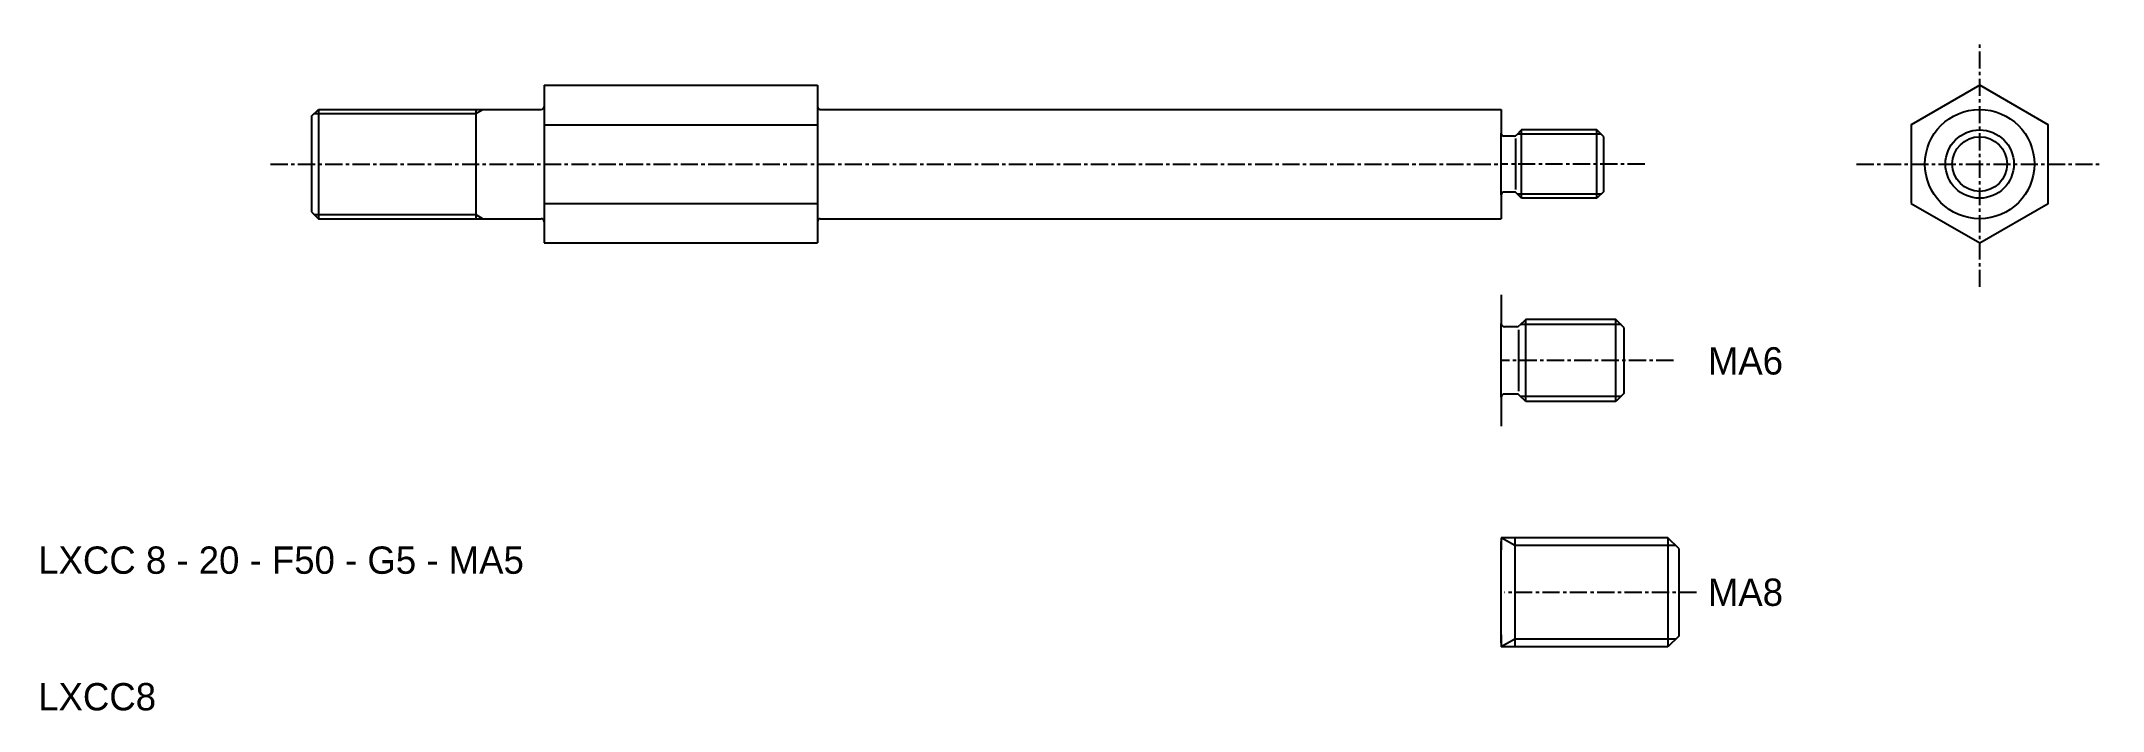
# Model space of a CAD drawing. Extents: x 54 to 205, y -5 to 44.
import ezdxf

# ---------------------------------------------------------------- set-up
doc = ezdxf.new("R2010")
doc.units = 0
doc.linetypes.add('CENTER', pattern=[2, 1.25, -0.25, 0.25, -0.25])
doc.layers.get('0').update_dxf_attribs({"linetype": 'CONTINUOUS'})
doc.layers.add('CENTER', color=1, linetype='CENTER')

msp = doc.modelspace()

# ---------------------------------------------------------------- linework, layer by layer
at = {"color": 7, "linetype": 'CONTINUOUS'}
for p, q in [((91.19, 40.32), (91.19, 28.77)), ((91.19, 40.32), (111.19, 40.32)), ((111.19, 40.32), (111.19, 28.77)), ((74.19, 38.05), (74.69, 38.55)), ((74.19, 38.05), (74.19, 31.05)), ((74.69, 38.55), (90.99, 38.55)), ((74.69, 38.55), (74.69, 30.55)), ((86.19, 38.55), (86.19, 30.55)), ((111.39, 38.55), (161.19, 38.55)), ((161.19, 38.55), (161.19, 36.8)), ((91.19, 37.43), (111.19, 37.43)), ((161.19, 32.3), (161.19, 36.8)), ((162.16, 36.6), (161.39, 36.6)), ((162.24, 36.41), (162.24, 32.68)), ((162.69, 37.05), (162.3, 36.65)), ((168.19, 37.05), (162.69, 37.05)), ((162.69, 32.05), (162.69, 37.05)), ((168.19, 32.05), (168.19, 37.05)), ((168.69, 36.55), (168.19, 37.05)), ((168.69, 32.55), (168.69, 36.55)), ((161.19, 32.3), (161.19, 30.55)), ((162.16, 32.5), (161.39, 32.5)), ((162.69, 32.05), (162.3, 32.44)), ((168.19, 32.05), (162.69, 32.05)), ((168.69, 32.55), (168.19, 32.05)), ((74.19, 31.05), (74.69, 30.55)), ((74.69, 30.55), (90.99, 30.55)), ((91.19, 31.66), (111.19, 31.66)), ((111.39, 30.55), (161.19, 30.55)), ((91.19, 28.77), (111.19, 28.77)), ((161.19, 24.97), (161.19, 22.87)), ((161.19, 17.47), (161.19, 22.87)), ((162.35, 22.63), (161.43, 22.63)), ((162.99, 23.17), (162.52, 22.7)), ((162.99, 17.17), (162.99, 23.17)), ((169.59, 23.17), (162.99, 23.17)), ((170.19, 22.57), (169.59, 23.17)), ((169.59, 17.17), (169.59, 23.17)), ((162.45, 22.41), (162.45, 17.93)), ((170.19, 17.77), (170.19, 22.57)), ((161.19, 17.47), (161.19, 15.37)), ((162.35, 17.71), (161.43, 17.71)), ((162.99, 17.17), (162.52, 17.64)), ((169.59, 17.17), (162.99, 17.17)), ((170.19, 17.77), (169.59, 17.17)), ((161.19, 7.19), (161.19, 6.3)), ((173.38, 7.19), (161.19, 7.19)), ((161.19, -0.54), (161.19, 6.92)), ((162.18, 7.19), (162.18, -0.81)), ((173.38, 7.19), (173.38, -0.81)), ((174.18, 6.39), (173.38, 7.19)), ((174.18, 6.39), (174.18, -0.01)), ((161.19, 0.08), (161.19, -0.81)), ((173.38, -0.81), (161.19, -0.81)), ((174.18, -0.01), (173.38, -0.81))]:
    msp.add_line(p, q, dxfattribs=at)
at = {"color": 3, "linetype": 'CONTINUOUS'}
for p, q in [((74.39, 38.24), (86.19, 38.24)), ((86.19, 38.24), (86.72, 38.55)), ((168.5, 36.74), (162.39, 36.74)), ((168.5, 32.35), (162.39, 32.35)), ((74.39, 30.85), (86.19, 30.85)), ((86.19, 30.85), (86.72, 30.55)), ((169.96, 22.8), (162.63, 22.8)), ((169.96, 17.54), (162.63, 17.54)), ((162.18, 6.62), (161.19, 7.19)), ((173.96, 6.62), (162.18, 6.62)), ((162.18, -0.24), (161.19, -0.81)), ((173.96, -0.24), (162.18, -0.24))]:
    msp.add_line(p, q, dxfattribs=at)
at = {"color": 7, "linetype": 'CONTINUOUS'}
msp.add_lwpolyline([(191.19, 31.66), (196.19, 28.77), (201.19, 31.66), (201.19, 37.43), (196.19, 40.32), (191.19, 37.43)], close=True, dxfattribs=at)
for radius in [4, 2.5]:
    msp.add_circle((196.19, 34.55), radius, dxfattribs=at)
at = {"color": 3, "linetype": 'CONTINUOUS'}
msp.add_circle((196.19, 34.55), 2, dxfattribs=at)
at = {"color": 7, "linetype": 'CONTINUOUS'}
for centre, radius, start, end in [((90.99, 38.75), 0.2, 270, 0), ((111.39, 38.75), 0.2, 180, 270), ((161.39, 36.8), 0.2, 180, 270), ((162.16, 36.8), 0.2, 270, 315), ((161.39, 32.3), 0.2, 90, 180), ((162.16, 32.3), 0.2, 45, 90), ((90.99, 30.35), 0.2, 0, 90), ((111.39, 30.35), 0.2, 90, 180), ((161.43, 22.87), 0.24, 180, 270), ((162.35, 22.87), 0.24, 270, 315), ((161.43, 17.47), 0.24, 90, 180), ((162.35, 17.47), 0.24, 45, 90)]:
    msp.add_arc(centre, radius, start, end, dxfattribs=at)
at = {"layer": 'CENTER', "color": 1, "linetype": 'CENTER'}
for p, q in [((196.19, 25.55), (196.19, 43.55)), ((71.19, 34.55), (91.19, 34.55)), ((91.19, 34.55), (161.19, 34.55)), ((171.69, 34.55), (161.19, 34.55)), ((187.19, 34.55), (205.19, 34.55)), ((173.79, 20.17), (161.19, 20.17)), ((175.47, 3.19), (161.44, 3.19))]:
    msp.add_line(p, q, dxfattribs=at)

# ---------------------------------------------------------------- texts
at = {"color": 7, "linetype": 'CONTINUOUS'}
for s, p in [('MA6', (176.31, 19.14)), ('LXCC 8 - 20 - F50 - G5 - MA5', (54.19, 4.55)), ('MA8', (176.31, 2.2)), ('LXCC8', (54.19, -5.45))]:
    msp.add_text(s, height=2, dxfattribs=at).set_placement(p)

doc.saveas('drawing.dxf')
